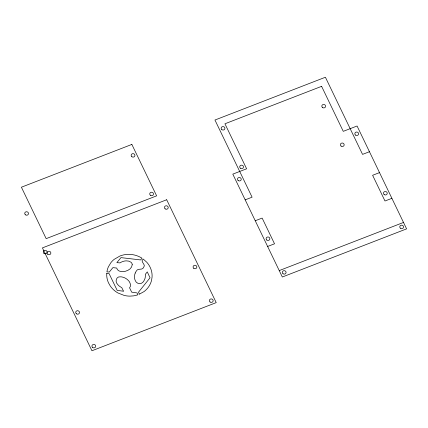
<?xml version="1.0" encoding="UTF-8"?>
<svg xmlns="http://www.w3.org/2000/svg" width="428" height="428" viewBox="0 0 428 428"><rect width="100%" height="100%" fill="white"/><g stroke="black" fill="none" stroke-linecap="round" stroke-linejoin="round"><path stroke-width="0.64" d="M106.775 273.305L106.727 275.231A22.54 20.656 9.1 0 0 107.364 279.655A23.353 21.4 9.1 0 0 108.568 282.988L110.328 286.075A22.497 20.619 9.1 0 0 116.726 292.228A23.979 21.972 9.1 0 0 117.962 292.977L124.077 295.39A22.17 20.319 9.1 0 0 129.968 296.123L133.258 295.898A41.559 38.081 9.1 0 0 136.072 295.347L137.939 294.753L137.083 292.929L131.701 292.169L129.566 287.809L129.925 287.193A3.665 3.36 9.1 0 0 130.417 286.209L130.497 284.395L129.614 282.143A9.576 8.779 9.1 0 0 128.908 281.121L127.753 279.901A12.631 11.577 9.1 0 0 126.736 279.072L126.378 278.815A11.54 10.577 9.1 0 0 124.425 277.735A11.845 10.85 9.1 0 0 123.601 277.403L121.889 276.948A8.212 7.527 9.1 0 0 120.605 276.82C116.116 276.14 114.693 281.795 117.663 284.443A11.545 10.582 9.1 0 0 119.471 286.23L121.686 287.643A0.572 0.524 9.1 0 1 121.841 287.776L123.414 291.024M135.221 273.016L134.676 274.846A13.113 12.016 9.1 0 0 134.488 276.622L134.643 278.58A9.898 9.074 9.1 0 0 135.2 280.388C136.2 283.684 140.769 284.877 142.995 282.111A8.544 7.827 9.1 0 0 143.792 281.126L144.921 278.698A11.909 10.914 9.1 0 0 145.343 275.766L145.301 274.375L147.275 271.892L150.046 277.783L138.528 292.164L139.298 294.068M245.185 199.86L252.092 197.185L214.947 120.027L325.408 77.238L362.553 154.39L369.455 151.715M255.249 220.752L262.15 218.077L274.53 243.799L267.628 246.469M379.513 172.612L372.611 175.287L384.991 201.005L391.898 198.33M279.238 270.582L403.502 222.442M123.419 291.211L117.197 290.403L109.119 273.674L106.797 273.246M139.351 294.164L143.985 291.612A22.85 20.94 9.1 0 0 147.895 287.809A22.679 20.779 9.1 0 0 151.592 280.18L152.052 277.194A22.475 20.598 9.1 0 0 150.854 268.945A22.935 21.02 9.1 0 0 146.847 262.311L143.278 259.101C139.421 261.294 146.274 264.67 143.776 267.056C142.519 270.978 137.789 267.452 136.168 271.315A10.005 9.17 9.1 0 0 135.221 273.016M132.22 264.702C131.904 269.035 127.036 271.336 123.178 271.646A9.523 8.726 9.1 0 1 121.461 271.609L119.155 270.999L117.604 269.843A3.526 3.231 9.1 0 1 117.053 268.912L116.769 268.067L112.89 267.634L109.301 272.053L106.925 271.855A22.085 20.239 9.1 0 1 108.45 266.708L110.889 262.68A21.892 20.057 9.1 0 1 114.201 259.331L119.942 256.014A22.518 20.635 9.1 0 1 129.657 254.36L132.915 254.703A22.946 21.026 9.1 0 1 142.064 258.245L140.593 259.935L120.974 257.613L116.86 262.632L119.974 262.894A12.401 11.363 9.1 0 1 123.521 261.289L124.318 261.096A10.572 9.689 9.1 0 1 126.372 260.866L128.796 261.139L130.995 262.241A3.734 3.419 9.1 0 1 131.76 263.156L131.947 263.52A3.675 3.371 9.1 0 1 132.198 264.408L132.22 264.702M131.861 144.423L21.4 187.213L46.165 238.647L156.627 195.858L131.861 144.423M321.599 86.338L224.946 123.783L246.614 168.793L232.805 174.137L282.33 277.012L406.6 228.873L357.075 125.998L343.267 131.348L321.599 86.338M166.69 199.753L42.42 247.892L91.945 350.762L216.215 302.623L166.69 199.753M341.1 146.087A1.894 1.739 9.1 0 0 344.149 145.06A1.894 1.739 9.1 0 0 341.587 143.118A1.894 1.739 9.1 0 0 341.1 146.087M322.525 107.508A1.894 1.739 9.1 0 0 325.58 106.481A1.894 1.739 9.1 0 0 323.017 104.539A1.894 1.739 9.1 0 0 322.525 107.508M240.424 168.22A1.894 1.739 9.1 0 0 243.473 167.198A1.894 1.739 9.1 0 0 240.911 165.251A1.894 1.739 9.1 0 0 240.424 168.22M221.848 129.641A1.894 1.739 9.1 0 0 224.898 128.619A1.894 1.739 9.1 0 0 222.341 126.677A1.894 1.739 9.1 0 0 221.848 129.641M25.423 214.808A1.894 1.739 9.1 0 0 28.473 213.786A1.894 1.739 9.1 0 0 25.915 211.844A1.894 1.739 9.1 0 0 25.423 214.808M43.998 253.387A1.894 1.739 9.1 0 0 47.048 252.365A1.894 1.739 9.1 0 0 44.485 250.417A1.894 1.739 9.1 0 0 43.998 253.387M150.437 195.291A1.894 1.739 9.1 0 0 153.486 194.264A1.894 1.739 9.1 0 0 150.924 192.322A1.894 1.739 9.1 0 0 150.437 195.291M131.861 156.712A1.894 1.739 9.1 0 0 134.911 155.685A1.894 1.739 9.1 0 0 132.354 153.743A1.894 1.739 9.1 0 0 131.861 156.712M238.171 180.562A1.894 1.739 9.1 0 0 241.221 179.541A1.894 1.739 9.1 0 0 238.664 177.593A1.894 1.739 9.1 0 0 238.171 180.562M355.54 135.098A1.894 1.739 9.1 0 0 358.589 134.071A1.894 1.739 9.1 0 0 356.026 132.129A1.894 1.739 9.1 0 0 355.54 135.098M266.805 240.033A1.894 1.739 9.1 0 0 269.854 239.011A1.894 1.739 9.1 0 0 267.291 237.069A1.894 1.739 9.1 0 0 266.805 240.033M384.167 194.569A1.894 1.739 9.1 0 0 387.222 193.547A1.894 1.739 9.1 0 0 384.66 191.6A1.894 1.739 9.1 0 0 384.167 194.569M283.026 273.733A1.894 1.739 9.1 0 0 286.075 272.706A1.894 1.739 9.1 0 0 283.518 270.764A1.894 1.739 9.1 0 0 283.026 273.733M400.48 228.231A1.894 1.739 9.1 0 0 403.529 227.209A1.894 1.739 9.1 0 0 400.966 225.262A1.894 1.739 9.1 0 0 400.48 228.231M210.095 301.986A1.894 1.739 9.1 0 0 213.144 300.959A1.894 1.739 9.1 0 0 210.581 299.017A1.894 1.739 9.1 0 0 210.095 301.986M92.646 347.483A1.894 1.739 9.1 0 0 95.695 346.461A1.894 1.739 9.1 0 0 93.133 344.513A1.894 1.739 9.1 0 0 92.646 347.483M193.788 268.324A1.894 1.739 9.1 0 0 196.837 267.297A1.894 1.739 9.1 0 0 194.275 265.355A1.894 1.739 9.1 0 0 193.788 268.324M76.419 313.788A1.894 1.739 9.1 0 0 79.469 312.761A1.894 1.739 9.1 0 0 76.912 310.819A1.894 1.739 9.1 0 0 76.419 313.788M165.155 208.848A1.894 1.739 9.1 0 0 168.204 207.826A1.894 1.739 9.1 0 0 165.641 205.879A1.894 1.739 9.1 0 0 165.155 208.848M47.792 254.318A1.894 1.739 9.1 0 0 50.841 253.29A1.894 1.739 9.1 0 0 48.278 251.348A1.894 1.739 9.1 0 0 47.792 254.318"/></g></svg>
